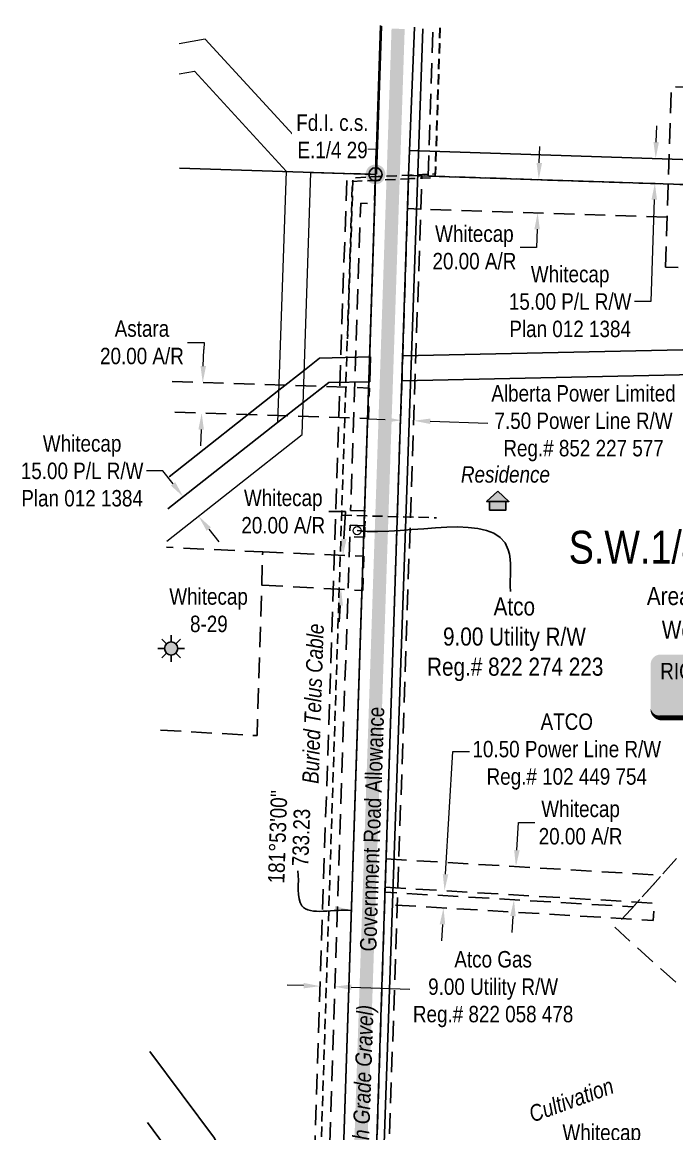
# Model space of a CAD drawing. Extents: x 348563 to 356787, y 6145683 to 6156014.
# Drawn here: x 351769 to 352167, y 6155338 to 6156014 of the extents above; entities that cross this region are included whole.
import ezdxf
from ezdxf.enums import TextEntityAlignment as Align

# ---------------------------------------------------------------- set-up
doc = ezdxf.new("R2010")
doc.units = 0
doc.header["$LTSCALE"] = 5
doc.header["$PDMODE"] = 34
doc.header["$PDSIZE"] = 0.03
for name, pattern in [('foc-ACCESSROAD', [3.75, 2.5, -1.25]), ('foc-FLOWLINE', [3.75, 2.5, -1.25]), ('foc-QUARTERLINE', [33, 25, -3, 2, -3]), ('UG_PIPE', [1.875, 1.25, -0.625])]:
    doc.linetypes.add(name, pattern=pattern)
doc.layers.get('Defpoints').update_dxf_attribs({"color": 9})
for name, color, linetype in [('AS-OWNER', 7, 'Continuous'), ('AS-PIPE-UG', 44, 'UG_PIPE'), ('AS-POWER', 104, 'foc-POWER'), ('AS-RESIDENCE', 14, 'Continuous'), ('AS-ROADS', 254, 'Continuous'), ('AS-TELEPHONE-T', 224, 'Continuous'), ('AS-TELUS', 224, 'foc-TEL'), ('C-RW', 13, 'Continuous'), ('C-SYMBOL', 7, 'Continuous'), ('F-AR', 190, 'foc-ACCESSROAD'), ('F-EZE', 190, 'foc-FLOWLINE'), ('F-RW', 190, 'Continuous'), ('F-WS', 190, 'foc-ACCESSROAD'), ('F-WS-S', 8, 'Continuous'), ('L-AREAREQUIRED', 7, 'Continuous'), ('L-BD', 7, 'Continuous'), ('L-MON', 1, 'Continuous'), ('L-QSEC', 8, 'foc-QUARTERLINE'), ('L-ROAD-T', 7, 'Continuous'), ('L-SEC', 7, 'Continuous')]:
    doc.layers.add(name, color=color, linetype=linetype)
for name, color, linetype, lineweight in [('F-AR-T', 190, 'Continuous', 9), ('F-EZE-T', 190, 'Continuous', 9), ('F-RW-T', 190, 'Continuous', 9), ('F-WS-T', 190, 'Continuous', 9), ('T-TEXT', 48, 'Continuous', 18)]:
    doc.layers.add(name, color=color, linetype=linetype, lineweight=lineweight)
doc.styles.add('100L', font='ARIALN.TTF', dxfattribs={"height": 11})
doc.styles.add('175L', font='ARIALN.TTF', dxfattribs={"height": 20})
doc.styles.add('80', font='ARIALN.TTF', dxfattribs={"height": 10})
doc.styles.add('80CG', font='ARIALN.TTF', dxfattribs={"height": 10})
doc.styles.add('80L', font='ARIALN.TTF', dxfattribs={"height": 10})
doc.styles.add('80LS', font='ARIALNI.TTF', dxfattribs={"height": 10})
doc.styles.add('foc-LtypeFont', font='ARIALN.TTF', dxfattribs={"height": 7.35})
doc.styles.add('TXT', font='ARIALN.TTF', dxfattribs={"height": 0.2})
doc.linetypes.add('foc-POWER', pattern='A,6,-1,["P",foc-LtypeFont,S=0.2,R=0,X=-0.625,Y=-0.75],-1.24,4', length=12.24)
doc.linetypes.add('foc-TEL', pattern='A,2,-1,["T",foc-LtypeFont,S=0.2,R=0,X=-0.425,Y=-0.75],-1.24,8', length=12.24)
doc.linetypes.add('foc-TEL-NOLINE', pattern='A,0,-2,["T",foc-LtypeFont,S=0.2,R=0,X=-0.425,Y=-0.75],-10.24', length=12.24)
doc.dimstyles.new('Compass 5 000', dxfattribs={"dimscale": 5, "dimtxt": 9, "dimasz": 2, "dimexe": 0.2, "dimexo": 0.0625, "dimgap": 0.5, "dimtad": 0, "dimtih": 1, "dimtoh": 1, "dimzin": 0, "dimdsep": 46, "dimtxsty": '80CG', "dimcen": 0.1, "dimse1": 1, "dimse2": 1, "dimclrd": 256, "dimclrt": 256, "dimaunit": 1, "dimadec": 4, "dimazin": 0, "dimtfac": 0.06, "dimtofl": 0, "dimtmove": 0, "dimatfit": 1, "dimfxl": 0.2, "dimtolj": 1, "dimtzin": 0, "dimlwd": -1, "dimarcsym": 0})

# ---------------------------------------------------------------- blocks, each defined once
blk = doc.blocks.new('*D465')
at = {"layer": 'Defpoints', "color": 0, "transparency": 16777216}
for p in [(352125.76, 6155917.37), (352082.04, 6155898.41), (352125.09, 6155896.99)]:
    blk.add_point(p, dxfattribs=at)
at = {"layer": 'F-RW-T', "transparency": 16777216}
for p, q in [((352083.04, 6155928.78), (352083.37, 6155938.78)), ((352081.71, 6155888.42), (352081.34, 6155877.32)), ((352081.34, 6155877.32), (352071.34, 6155877.32))]:
    blk.add_line(p, q, dxfattribs=at)
for points in [[(352081.37, 6155928.84), (352084.7, 6155928.73), (352082.71, 6155918.79)], [(352080.04, 6155888.47), (352083.37, 6155888.36), (352082.04, 6155898.41)]]:
    blk.add_solid(points, dxfattribs=at)
at = {"layer": 'F-RW-T', "transparency": 16777216, "insert": (352043.61, 6155877.32), "char_height": 10, "attachment_point": 5, "style": '80CG'}
blk.add_mtext('\\A1;Whitecap\\P20.00 A/R', dxfattribs=at)
blk = doc.blocks.new('*D466')
at = {"layer": 'Defpoints', "color": 0, "transparency": 16777216}
for p in [(351972.09, 6155689.6), (351962.61, 6155669.63), (351970.97, 6155669.17)]:
    blk.add_point(p, dxfattribs=at)
at = {"layer": 'F-WS', "transparency": 16777216}
for p, q in [((351955.19, 6155716.67), (351965.19, 6155716.67)), ((351965.19, 6155716.67), (351964.83, 6155710.03)), ((351964.28, 6155700.04), (351964.83, 6155710.03)), ((351962.06, 6155659.64), (351961.52, 6155649.66))]:
    blk.add_line(p, q, dxfattribs=at)
for points in [[(351962.61, 6155700.14), (351965.94, 6155699.95), (351963.73, 6155690.06)], [(351960.4, 6155659.73), (351963.73, 6155659.55), (351962.61, 6155669.63)]]:
    blk.add_solid(points, dxfattribs=at)
at = {"layer": 'F-WS', "transparency": 16777216, "insert": (351927.45, 6155716.67), "char_height": 10, "attachment_point": 5, "style": '80CG'}
blk.add_mtext('\\A1;Whitecap\\P20.00 A/R', dxfattribs=at)
blk = doc.blocks.new('*D469')
at = {"layer": 'Defpoints', "color": 0, "transparency": 16777216}
for p in [(351862.58, 6155722.47), (351871.86, 6155710.7), (351875.97, 6155713.95)]:
    blk.add_point(p, dxfattribs=at)
at = {"layer": 'F-RW-T', "transparency": 16777216}
for p, q in [((351854.32, 6155741.42), (351844.32, 6155741.42)), ((351860.51, 6155733.57), (351854.32, 6155741.42)), ((351882.16, 6155706.09), (351888.35, 6155698.24))]:
    blk.add_line(p, q, dxfattribs=at)
for points in [[(351861.82, 6155734.6), (351859.2, 6155732.54), (351866.7, 6155725.71)], [(351883.47, 6155707.12), (351880.86, 6155705.06), (351875.97, 6155713.95)]]:
    blk.add_solid(points, dxfattribs=at)
at = {"layer": 'F-RW-T', "transparency": 16777216, "insert": (351805.23, 6155741.42), "char_height": 10, "attachment_point": 5, "style": '80CG'}
blk.add_mtext('\\A1;Whitecap\\P15.00 P/L R/W\\PPlan 012 1384', dxfattribs=at)
blk = doc.blocks.new('*D470')
at = {"layer": 'Defpoints', "color": 0, "transparency": 16777216}
for p in [(351949.9, 6155430.09), (351958.82, 6155427.75), (351958.89, 6155429.79)]:
    blk.add_point(p, dxfattribs=at)
at = {"layer": 'F-RW-T', "transparency": 16777216}
for p, q in [((351939.84, 6155428.38), (351929.84, 6155428.71)), ((351968.82, 6155427.42), (352004.44, 6155426.24))]:
    blk.add_line(p, q, dxfattribs=at)
for points in [[(351939.89, 6155430.04), (351939.78, 6155426.71), (351949.83, 6155428.05)], [(351968.87, 6155429.09), (351968.76, 6155425.76), (351958.82, 6155427.75)]]:
    blk.add_solid(points, dxfattribs=at)
at = {"layer": 'F-RW-T', "transparency": 16777216, "insert": (352054.98, 6155426.24), "char_height": 10, "attachment_point": 5, "style": '80CG'}
blk.add_mtext('\\A1;Atco Gas\\P9.00 Utility R/W\\PReg.# 822 058 478 ', dxfattribs=at)
blk = doc.blocks.new('GAS')
h = blk.add_hatch(color=255)
h.dxf.hatch_style = 1
edge = h.paths.add_edge_path()
edge.add_arc((0, 0), 0.9, 0, 360)
for p, q in [((0, 0.81), (0, 1.62)), ((-0.81, 0), (-1.62, 0)), ((-0.57, 0.57), (-1.14, 1.14)), ((0.57, 0.57), (1.14, 1.14)), ((1.62, 0), (0.81, 0)), ((-0.57, -0.57), (-1.14, -1.14)), ((0, -0.81), (0, -1.62)), ((1.14, -1.14), (0.57, -0.57))]:
    blk.add_line(p, q)
blk.add_circle((0, 0), 0.8)
blk = doc.blocks.new('res_occ')
for points in [[(0.1, 0.89), (-1.26, -0.37), (1.46, -0.37)], [(-0.9, -1.43), (1.1, -1.43), (1.1, -0.37), (-0.9, -0.37)]]:
    blk.add_hatch(color=14).paths.add_polyline_path(points)
at = {"color": 14}
for points in [[(0.1, 0.89), (-1.26, -0.37), (1.46, -0.37)], [(-0.9, -1.43), (1.1, -1.43), (1.1, -0.37), (-0.9, -0.37)]]:
    blk.add_lwpolyline(points, close=True, dxfattribs=at)
blk = doc.blocks.new('*D507')
at = {"layer": 'Defpoints', "color": 0, "transparency": 16777216}
for p in [(352137.88, 6155931.97), (352137.38, 6155916.98), (352153.25, 6155916.46)]:
    blk.add_point(p, dxfattribs=at)
at = {"layer": 'F-RW-T', "transparency": 16777216}
for p, q in [((352154.08, 6155941.44), (352154.41, 6155951.44)), ((352152.92, 6155906.46), (352150.86, 6155844.43)), ((352150.86, 6155844.43), (352140.86, 6155844.43))]:
    blk.add_line(p, q, dxfattribs=at)
for points in [[(352152.41, 6155941.5), (352155.74, 6155941.39), (352153.75, 6155931.45)], [(352151.25, 6155906.52), (352154.58, 6155906.41), (352153.25, 6155916.46)]]:
    blk.add_solid(points, dxfattribs=at)
at = {"layer": 'F-RW-T', "transparency": 16777216, "insert": (352101.78, 6155844.43), "char_height": 10, "attachment_point": 5, "style": '80CG'}
blk.add_mtext('\\A1;Whitecap\\P15.00 P/L R/W\\PPlan 012 1384', dxfattribs=at)
blk = doc.blocks.new('*U516')
h = blk.add_hatch(color=59)
edge = h.paths.add_edge_path()
edge.add_line((-94, -20), (94, -20))
edge.add_arc((94, -14), 6, 270, 360)
edge.add_line((100, -14), (100, 12.5))
edge.add_arc((94, 12.5), 6, 0, 90)
edge.add_line((94, 18.5), (-94, 18.5))
edge.add_arc((-94, 12.5), 6, 90, 180)
edge.add_line((-100, 12.5), (-100, -14))
edge.add_arc((-94, -14), 6, 180, 270)
at = {"color": 1, "flags": 128}
blk.add_lwpolyline([(-94, -20, 3, 3, 0), (94, -20, 3, 3, 0.414214), (100, -14, 3, 3, 0), (100, 12.5, 3, 0, 0.414214), (94, 18.5, 0, 0, 0), (-94, 18.5, 0, 0, 0.414214), (-100, 12.5, 0, 0, 0), (-100, -14, 0, 3, 0.414214)], format="xyseb", close=True, dxfattribs=at)
blk.add_lwpolyline([(-11.58, -4.52, 0, 7.5, 0), (0, 0, 0, 0, 0)], format="xyseb", dxfattribs=at)
at = {"color": 1, "style": '80'}
blk.add_attdef('ENTER_TEXT_001', (-35.99, -5), '', height=10, dxfattribs=at)
blk = doc.blocks.new('*D517')
at = {"layer": 'Defpoints', "color": 0, "transparency": 16777216}
for p in [(352068.82, 6155500.76), (352071.14, 6155500.62), (352069.94, 6155480.46)]:
    blk.add_point(p, dxfattribs=at)
at = {"layer": 'F-AR-T', "transparency": 16777216}
for p, q in [((352069.41, 6155510.74), (352070.4, 6155527.5)), ((352070.4, 6155527.5), (352080.4, 6155527.5)), ((352067.03, 6155470.61), (352066.44, 6155460.63))]:
    blk.add_line(p, q, dxfattribs=at)
for points in [[(352067.75, 6155510.84), (352071.08, 6155510.64), (352068.82, 6155500.76)], [(352065.37, 6155470.71), (352068.7, 6155470.51), (352067.63, 6155480.59)]]:
    blk.add_solid(points, dxfattribs=at)
at = {"layer": 'F-AR-T', "transparency": 16777216, "insert": (352108.14, 6155527.5), "char_height": 10, "attachment_point": 5, "style": '80CG'}
blk.add_mtext('\\A1;Whitecap\\P20.00 A/R', dxfattribs=at)
blk = doc.blocks.new('*D520')
at = {"layer": 'Defpoints', "color": 0, "transparency": 16777216}
for p in [(352069.59, 6155314.1), (352085.49, 6155300.5), (352075.74, 6155289.11)]:
    blk.add_point(p, dxfattribs=at)
at = {"layer": 'F-WS', "transparency": 16777216}
for p, q in [((352076.09, 6155321.7), (352083.71, 6155330.61)), ((352083.71, 6155330.61), (352093.71, 6155330.61)), ((352053.35, 6155295.11), (352046.85, 6155287.51))]:
    blk.add_line(p, q, dxfattribs=at)
for points in [[(352074.82, 6155322.79), (352077.36, 6155320.62), (352069.59, 6155314.1)], [(352052.08, 6155296.19), (352054.61, 6155294.03), (352059.84, 6155302.71)]]:
    blk.add_solid(points, dxfattribs=at)
at = {"layer": 'F-WS', "transparency": 16777216, "insert": (352120.99, 6155330.61), "char_height": 10, "attachment_point": 5, "style": '80CG'}
blk.add_mtext('\\A1;Whitecap\\P15.00 A/R', dxfattribs=at)
blk = doc.blocks.new('*D522')
at = {"layer": 'Defpoints', "color": 0, "transparency": 16777216}
for p in [(352025.45, 6155486.11), (352025.87, 6155486.08), (352025.23, 6155475.61)]:
    blk.add_point(p, dxfattribs=at)
at = {"layer": 'F-EZE-T', "transparency": 16777216}
for p, q in [((352026.06, 6155496.09), (352030.59, 6155570.75)), ((352030.59, 6155570.75), (352040.59, 6155570.75)), ((352024.21, 6155465.65), (352023.61, 6155455.67))]:
    blk.add_line(p, q, dxfattribs=at)
for points in [[(352024.4, 6155496.19), (352027.72, 6155495.99), (352025.45, 6155486.11)], [(352022.55, 6155465.75), (352025.88, 6155465.55), (352024.82, 6155475.63)]]:
    blk.add_solid(points, dxfattribs=at)
at = {"layer": 'F-EZE-T', "transparency": 16777216, "insert": (352099.73, 6155570.75), "char_height": 10, "attachment_point": 5, "style": '80CG'}
blk.add_mtext('\\A1;ATCO\\P10.50 Power Line R/W\\PReg.# 102 449 754', dxfattribs=at)
blk = doc.blocks.new('*D523')
at = {"layer": 'Defpoints', "color": 0, "transparency": 16777216}
for p in [(351999.5, 6155777.79), (352006.99, 6155777.54), (352006.81, 6155771.96)]:
    blk.add_point(p, dxfattribs=at)
at = {"layer": 'F-EZE-T', "transparency": 16777216}
for p, q in [((351989.32, 6155772.53), (351979.33, 6155772.86)), ((352016.8, 6155771.63), (352051.82, 6155770.47))]:
    blk.add_line(p, q, dxfattribs=at)
for points in [[(351989.38, 6155774.2), (351989.27, 6155770.87), (351999.32, 6155772.2)], [(352016.86, 6155773.29), (352016.75, 6155769.96), (352006.81, 6155771.96)]]:
    blk.add_solid(points, dxfattribs=at)
at = {"layer": 'F-EZE-T', "transparency": 16777216, "insert": (352109.93, 6155770.47), "char_height": 10, "attachment_point": 5, "style": '80CG'}
blk.add_mtext('\\A1;Alberta Power Limited\\P7.50 Power Line R/W\\PReg.# 852 227 577', dxfattribs=at)
blk = doc.blocks.new('fdia')
at = {"color": 255, "const_width": 1}
blk.add_lwpolyline([(-0.5, 0, 1), (0.5, 0, 1)], format="xyb", close=True, dxfattribs=at)
blk = doc.blocks.new('Fdiaa')
blk.add_blockref('fdia', (0, 0))
blk = doc.blocks.new('fdib')
at = {"color": 1, "const_width": 1.6}
blk.add_lwpolyline([(-0.4, 0, 1), (0.4, 0, 1)], format="xyb", close=True, dxfattribs=at)
at = {"color": 1}
blk.add_circle((0, 0), 0.8, dxfattribs=at)
blk = doc.blocks.new('Fdibb')
blk.add_blockref('fdib', (0, 0))
blk = doc.blocks.new('fdicc')
for name in ['Fdibb', 'Fdiaa']:
    blk.add_blockref(name, (0, 0))
blk = doc.blocks.new('FDI')
blk.add_blockref('fdicc', (0, 0))
blk = doc.blocks.new('*D565')
at = {"layer": 'Defpoints', "color": 0, "transparency": 16777216}
for p in [(351878.51, 6155795.22), (351879.18, 6155795.2), (351878.56, 6155776.58)]:
    blk.add_point(p, dxfattribs=at)
at = {"layer": 'F-RW-T', "transparency": 16777216}
for p, q in [((351869.32, 6155819.63), (351879.32, 6155819.63)), ((351879.32, 6155819.63), (351879.17, 6155815.21)), ((351878.84, 6155805.22), (351879.17, 6155815.21)), ((351877.56, 6155766.61), (351877.23, 6155756.61))]:
    blk.add_line(p, q, dxfattribs=at)
for points in [[(351877.18, 6155805.27), (351880.51, 6155805.16), (351878.51, 6155795.22)], [(351875.9, 6155766.66), (351879.23, 6155766.55), (351877.9, 6155776.6)]]:
    blk.add_solid(points, dxfattribs=at)
at = {"layer": 'F-RW-T', "transparency": 16777216, "insert": (351841.59, 6155819.63), "char_height": 10, "attachment_point": 5, "style": '80CG'}
blk.add_mtext('\\A1;Astara\\P20.00 A/R', dxfattribs=at)

msp = doc.modelspace()

# ---------------------------------------------------------------- linework, layer by layer
at = {"layer": 'AS-PIPE-UG', "flags": 128}
for points in [[(352022.903, 6156010.89), (352019.996, 6155922.082), (352005.3, 6155921.394), (352005.15, 6155921.387), (352004.301, 6155921.347), (351985.159, 6155920.451), (351969.797, 6155919.732), (351966.914, 6155831.633), (351966.59, 6155821.735)], [(352022.672, 6156010.897), (352019.694, 6155919.91), (352005.001, 6155919.222)], [(352005.001, 6155919.222), (352004.851, 6155919.215), (352004.003, 6155919.175), (351984.865, 6155918.279)], [(351984.865, 6155918.279), (351969.507, 6155917.56), (351966.625, 6155829.483), (351962.415, 6155700.853), (351943.556, 6155117.876), (351943.555, 6155117.863), (351943.551, 6155117.726), (351943.523, 6155116.879), (351942.899, 6155097.799)], [(351962.862, 6155714.514), (352020.475, 6155712.929)]]:
    msp.add_lwpolyline(points, dxfattribs=at)
at = {"layer": 'AS-POWER', "flags": 128}
msp.add_lwpolyline([(351977.707, 6155117.85), (351981.472, 6155127.309), (351984.912, 6155223.586), (351985.999, 6155250.587), (352012.223, 6156010.401)], dxfattribs=at)
at = {"layer": 'AS-ROADS', "const_width": 7.998, "flags": 128}
msp.add_lwpolyline([(351936.062, 6154192.835), (351943.624, 6154480.891), (351945.862, 6154539.021), (351967.221, 6155109.92), (351997.256, 6156010.36)], dxfattribs=at)
at = {"layer": 'AS-TELUS', "linetype": 'foc-TEL-NOLINE'}
for p, q in [((351984.142, 6155921.912), (351987.106, 6156012.009)), ((351956.33, 6155097.909), (351983.266, 6155911.736))]:
    msp.add_line(p, q, dxfattribs=at)
at = {"layer": 'C-RW', "flags": 128}
msp.add_lwpolyline([(352764.823, 6155089.839), (352784.538, 6155700.953), (352684.13, 6155811.125), (351999.503, 6155796.227), (352000.002, 6155811.4), (352690.473, 6155826.273), (352804.55, 6155701.156), (352784.834, 6155089.14)], close=True, dxfattribs=at)
msp.add_lwpolyline([(351857.385, 6155718.37), (351924.054, 6155770.914), (351955.098, 6155795.238), (351979.975, 6155795.732), (351980.39, 6155810.774), (351949.521, 6155809.989), (351940.277, 6155802.693), (351924.814, 6155790.494), (351858.038, 6155737.874)], dxfattribs=at)
at = {"layer": 'F-AR', "flags": 128}
for points in [[(352160.636, 6155895.824), (352002.948, 6155900.966), (352003.612, 6155921.164), (352161.302, 6155915.989)], [(351859.981, 6155795.836), (351979.892, 6155791.863), (351979.273, 6155773.349), (351859.356, 6155777.196)], [(351914.985, 6155692.143), (351976.475, 6155689.629), (351975.778, 6155668.64), (351914.358, 6155672.005)]]:
    msp.add_lwpolyline(points, dxfattribs=at)
msp.add_lwpolyline([(351989.941, 6155505.453), (352157.362, 6155495.51), (352140.046, 6155476.289), (351989.275, 6155485.22)], close=True, dxfattribs=at)
at = {"layer": 'F-EZE', "flags": 128}
for points in [[(352015.487, 6155920.774), (352018.45, 6156011.029)], [(351939.614, 6155118.589), (351966.156, 6155922.368), (351983.508, 6155921.825), (351982.92, 6155903.952), (351974.557, 6155904.218), (351968.388, 6155717.414), (351977.379, 6155717.127), (351977.082, 6155708.136), (351968.092, 6155708.423), (351949.203, 6155136.412), (351957.669, 6155136.133), (351957.074, 6155118.045), (351939.614, 6155118.589)]]:
    msp.add_lwpolyline(points, dxfattribs=at)
for points in [[(351977.642, 6155131.474), (352003.612, 6155921.164), (352011.728, 6155920.897), (351988.258, 6155226.174), (351987.009, 6155188.195), (351985.651, 6155131.214)], [(351977.082, 6155708.136), (351968.092, 6155708.423), (351967.861, 6155701.431), (351976.852, 6155701.144)], [(351989.374, 6155488.24), (352152.887, 6155478.531), (352152.264, 6155468.052), (351989.029, 6155477.747)]]:
    msp.add_lwpolyline(points, close=True, dxfattribs=at)
at = {"layer": 'F-RW', "flags": 128}
for points in [[(352889.464, 6155232.054), (352807.536, 6155234.94), (352817.073, 6155530.408), (352879.259, 6155528.422), (352879.737, 6155543.404), (352817.561, 6155545.391), (352827.345, 6155849.87), (352771.902, 6155910.953), (352004.214, 6155936.279), (352003.612, 6155921.164), (352765.063, 6155896.175), (352809.263, 6155847.479), (352789.069, 6155220.586), (352888.983, 6155217.108)], [(351844.875, 6155345.134), (351862.258, 6155321.83), (351870.064, 6155304.107), (351873.704, 6155285.104), (351868.043, 6155120.947), (351895.068, 6155120.082), (351900.873, 6155287.219), (351896.057, 6155312.241), (351885.688, 6155335.514), (351846.319, 6155388.216)]]:
    msp.add_lwpolyline(points, dxfattribs=at)
at = {"layer": 'F-RW-T', "flags": 128}
for points in [[(351856.728, 6155698.778), (351938.87, 6155763.519), (351944.282, 6155923.052), (351983.508, 6155921.825), (351984.004, 6155936.91), (351940.285, 6155938.285), (351880.077, 6156004.122), (351864.136, 6156001.286)], [(351864.181, 6155983.031), (351873.484, 6155984.691), (351929.258, 6155923.683), (351924.054, 6155770.914), (351857.385, 6155718.37)]]:
    msp.add_lwpolyline(points, dxfattribs=at)
at = {"layer": 'F-WS', "flags": 128}
for points in [[(352159.632, 6155865.437), (352163.26, 6155975.235), (352272.8, 6155971.365), (352270.06, 6155862.215)], [(352221.706, 6155380.198), (352128.845, 6155463.855), (352209.143, 6155552.988), (352301.99, 6155469.344)]]:
    msp.add_lwpolyline(points, close=True, dxfattribs=at)
msp.add_lwpolyline([(351852.874, 6155583.778), (351911.509, 6155580.466), (351914.985, 6155692.143), (351856.601, 6155695.008)], dxfattribs=at)
at = {"layer": 'L-QSEC'}
for p, q in [((351864.325, 6155925.554), (351983.508, 6155921.825)), ((352003.612, 6155921.164), (352810.783, 6155894.659))]:
    msp.add_line(p, q, dxfattribs=at)
at = {"layer": 'L-SEC'}
for p, q in [((351957.074, 6155118.045), (351986.482, 6156012.271)), ((352007.203, 6156011.381), (352003.612, 6155921.164)), ((352003.612, 6155921.164), (351977.177, 6155117.343))]:
    msp.add_line(p, q, dxfattribs=at)

# ---------------------------------------------------------------- block references
at = {"layer": 'AS-OWNER'}
ref = msp.add_blockref('*U516', (352250.651, 6155611.256), dxfattribs=dict(at, xscale=0.9994957235382926, yscale=0.9994957235382926, zscale=0.9994957235382926))
ref.add_attrib('ENTER_TEXT_001', 'RICHARD NORMAN CUNNINGHAM', (352156.527, 6155614.673), dxfattribs={"layer": '0', "color": 1, "height": 9.99496, "style": '80'})
ref.add_attrib('ENTER_TEXT_002', 'C. of T. 832 118 022', (352198.477, 6155597.837), dxfattribs={"layer": '0', "color": 1, "height": 9.99496, "style": '80'})
at = {"layer": 'AS-RESIDENCE', "xscale": 4.997478617691465, "yscale": 4.997478617691465, "zscale": 4.997478617691465}
msp.add_blockref('res_occ', (352057.286, 6155724.746), dxfattribs=at)
at = {"layer": 'F-WS-S', "xscale": 4.997478617691465, "yscale": 4.997478617691465, "zscale": 4.997478617691465}
msp.add_blockref('GAS', (351859.35, 6155633.469), dxfattribs=at)

# ---------------------------------------------------------------- texts
at = {"layer": 'AS-RESIDENCE', "insert": (352025.117, 6155744.325), "char_height": 9.99496, "attachment_point": 1, "style": 'TXT'}
msp.add_mtext_dynamic_manual_height_columns('\\pi10.295;{\\fArial Narrow|b0|i1|c0|p34;Residence}', width=73.85063, gutter_width=1, heights=[0], dxfattribs=at)
at = {"layer": 'AS-TELEPHONE-T', "insert": (351938.947, 6155551.046), "char_height": 9.99741, "attachment_point": 1, "rotation": 88.119677, "style": '80L'}
msp.add_mtext_dynamic_manual_height_columns('\\pi0.33534;{\\fArial Narrow|b0|i1|c0|p34;Buried Telus Cable}', width=97.28272, gutter_width=50.012, heights=[0], dxfattribs=at)
at = {"layer": 'C-SYMBOL', "color": 3, "style": '175L'}
msp.add_text('S.W.1/4 Sec. 28-75-9-W.6M.', height=19.99487, dxfattribs=at).set_placement((352247.314, 6155679.043), align=Align.BOTTOM_CENTER)
at = {"layer": 'F-EZE-T', "insert": (352010.413, 6155664.526), "char_height": 10.99445, "attachment_point": 1, "style": '100L'}
msp.add_mtext_dynamic_manual_height_columns('\\pi44.852;Atco\\P\\pi14.126;9.00 Utility R/W\\P\\pi4.4178;Reg.# 822 274 223', width=114.42284, gutter_width=55.013, heights=[0], dxfattribs=at)
at = {"layer": 'F-WS-T', "insert": (351858.076, 6155670.06), "char_height": 9.99496, "attachment_point": 1, "style": '80L'}
msp.add_mtext_dynamic_manual_height_columns('\\pi0.14613;Whitecap\\P\\pi12.728;8-29', width=47.39674, gutter_width=50.012, heights=[0], dxfattribs=at)
at = {"layer": 'L-AREAREQUIRED', "color": 5, "style": '100L'}
for s, p in [('Area Required = 0.302 ha  0.75 Ac.', (352247.314, 6155656.549)), ('Workspace = 0.542 ha  1.34 Ac.', (352247.314, 6155636.027))]:
    msp.add_text(s, height=10.99718, dxfattribs=at).set_placement(p, align=Align.BOTTOM_CENTER)
at = {"layer": 'L-BD', "style": '80L'}
for s, height, p in [("181°53'00''", 9.99743, (351924.043, 6155518.924)), ('733.23', 9.9974, (351938.281, 6155518.456))]:
    msp.add_text(s, height=height, rotation=88.1164, dxfattribs=at).set_placement(p, align=Align.MIDDLE)
at = {"layer": 'L-ROAD-T', "style": '80L'}
msp.add_text('Government Road Allowance', height=9.99496, rotation=88.108701, dxfattribs=at).set_placement((351981.435, 6155523.598), align=Align.MIDDLE_CENTER)
at = {"layer": 'T-TEXT', "style": '80LS'}
for s, rotation, p in [('(High Grade Gravel)', 88.108701, (351975.66, 6155365.095)), ('Cultivation', 20, (352102.421, 6155358.884))]:
    msp.add_text(s, height=9.99496, rotation=rotation, dxfattribs=at).set_placement(p, align=Align.MIDDLE_CENTER)

# ---------------------------------------------------------------- dimensions: what is measured, and where the dimension line sits
at = {"layer": 'F-AR-T'}
dim = msp.add_linear_dim(base=(352068.82, 6155500.756), p1=(352069.943, 6155480.456), p2=(352071.137, 6155500.619), angle=86.60897, text='Whitecap\\P20.00 A/R', dimstyle='Compass 5 000', dxfattribs=at)
dim.commit()
dim.dimension.update_dxf_attribs({"geometry": '*D517', "text_midpoint": (352108.14, 6155527.501), "dimtype": 161})
at = {"layer": 'F-EZE-T'}
for base, p1, p2, angle, text, picture, middle in [((352006.81, 6155771.955), (351999.5, 6155777.79), (352006.994, 6155777.543), 358.108701, 'Alberta Power Limited\\P7.50 Power Line R/W\\PReg.# 852 227 577', '*D523', (352109.934, 6155770.469)), ((352025.455, 6155486.11), (352025.231, 6155475.607), (352025.866, 6155486.085), 86.528926, 'ATCO\\P10.50 Power Line R/W\\PReg.# 102 449 754', '*D522', (352099.729, 6155570.754))]:
    dim = msp.add_linear_dim(base=base, p1=p1, p2=p2, angle=angle, text=text, dimstyle='Compass 5 000', dxfattribs=at)
    dim.commit()
    dim.dimension.update_dxf_attribs({"geometry": picture, "text_midpoint": middle, "dimtype": 161})
at = {"layer": 'F-RW-T'}
for base, p1, p2, angle, text, picture, middle in [((352153.25, 6155916.458), (352137.878, 6155931.972), (352137.381, 6155916.984), 268.101196, 'Whitecap\\P15.00 P/L R/W\\PPlan 012 1384', '*D507', (352101.776, 6155844.427)), ((352082.036, 6155898.413), (352125.758, 6155917.37), (352125.086, 6155896.995), 268.112783, 'Whitecap\\P20.00 A/R', '*D465', (352043.605, 6155877.317)), ((351875.974, 6155713.947), (351862.583, 6155722.468), (351871.857, 6155710.702), 308.243821, 'Whitecap\\P15.00 P/L R/W\\PPlan 012 1384', '*D469', (351805.235, 6155741.421)), ((351958.823, 6155427.751), (351949.9, 6155430.09), (351958.891, 6155429.793), 358.108701, 'Atco Gas\\P9.00 Utility R/W\\PReg.# 822 058 478 ', '*D470', (352054.976, 6155426.245))]:
    dim = msp.add_linear_dim(base=base, p1=p1, p2=p2, angle=angle, text=text, dimstyle='Compass 5 000', dxfattribs=at)
    dim.commit()
    dim.dimension.update_dxf_attribs({"geometry": picture, "text_midpoint": middle, "dimtype": 161})
at = {"layer": 'F-RW-T', "color": 1}
dim = msp.add_linear_dim(base=(351878.512, 6155795.222), p1=(351878.561, 6155776.58), p2=(351879.178, 6155795.2), angle=88.102336, text='Astara\\P20.00 A/R', dimstyle='Compass 5 000', override={"dimtmove": 1}, dxfattribs=at)
dim.commit()
dim.dimension.update_dxf_attribs({"geometry": '*D565', "text_midpoint": (351869.508, 6155819.635), "dimtype": 161})
at = {"layer": 'F-WS'}
dim = msp.add_linear_dim(base=(351962.612, 6155669.625), p1=(351972.089, 6155689.602), p2=(351970.969, 6155669.167), angle=266.863405, text='Whitecap\\P20.00 A/R', dimstyle='Compass 5 000', override={"dimtmove": 1}, dxfattribs=at)
dim.commit()
dim.dimension.update_dxf_attribs({"geometry": '*D466', "text_midpoint": (351961.635, 6155716.665), "dimtype": 161})
at = {"layer": 'F-WS', "color": 1}
dim = msp.add_linear_dim(base=(352069.589, 6155314.102), p1=(352075.745, 6155289.11), p2=(352085.489, 6155300.504), angle=49.462381, text='Whitecap\\P15.00 A/R', dimstyle='Compass 5 000', dxfattribs=at)
dim.commit()
dim.dimension.update_dxf_attribs({"geometry": '*D520', "text_midpoint": (352120.991, 6155330.613), "dimtype": 161})

# ---------------------------------------------------------------- leaders
at = {"layer": 'F-EZE-T', "path_type": 1}
msp.add_leader([(351972.356, 6155705.117), (352064.224, 6155693.449), (352065.479, 6155668.164)], dimstyle='Compass 5 000', override={"dimasz": 1, "dimgap": 0.5, "dimtad": 0, "dimldrblk": 'DotBlank'}, dxfattribs=at)
at = {"layer": 'L-BD', "path_type": 1}
msp.add_leader([(351968.786, 6155474.163), (351938.716, 6155476.998), (351936.412, 6155498.128)], dimstyle='Compass 5 000', override={"dimgap": 0.5, "dimtad": 0}, dxfattribs=at)

# ---------------------------------------------------------------- next in the draw order: texts
at = {"layer": 'L-MON', "insert": (351934.285, 6155958.283), "char_height": 9.99484, "attachment_point": 1, "style": '80L', "bg_fill": 3, "box_fill_scale": 1.15, "bg_fill_color": 256, "bg_fill_true_color": 256, "bg_fill_transparency": 0}
msp.add_mtext_dynamic_manual_height_columns('\\pi1.0723;Fd.I. c.s.\\P\\pi1.8154;E.1/4 29', width=43.04927, gutter_width=50, heights=[0], dxfattribs=at)

# ---------------------------------------------------------------- next in the draw order: block references
at = {"layer": 'L-MON', "xscale": 4.999999999999963, "yscale": 4.999999999999963, "zscale": 4.999999999999963}
msp.add_blockref('FDI', (351983.508, 6155921.825), dxfattribs=at)

doc.saveas('drawing.dxf')
